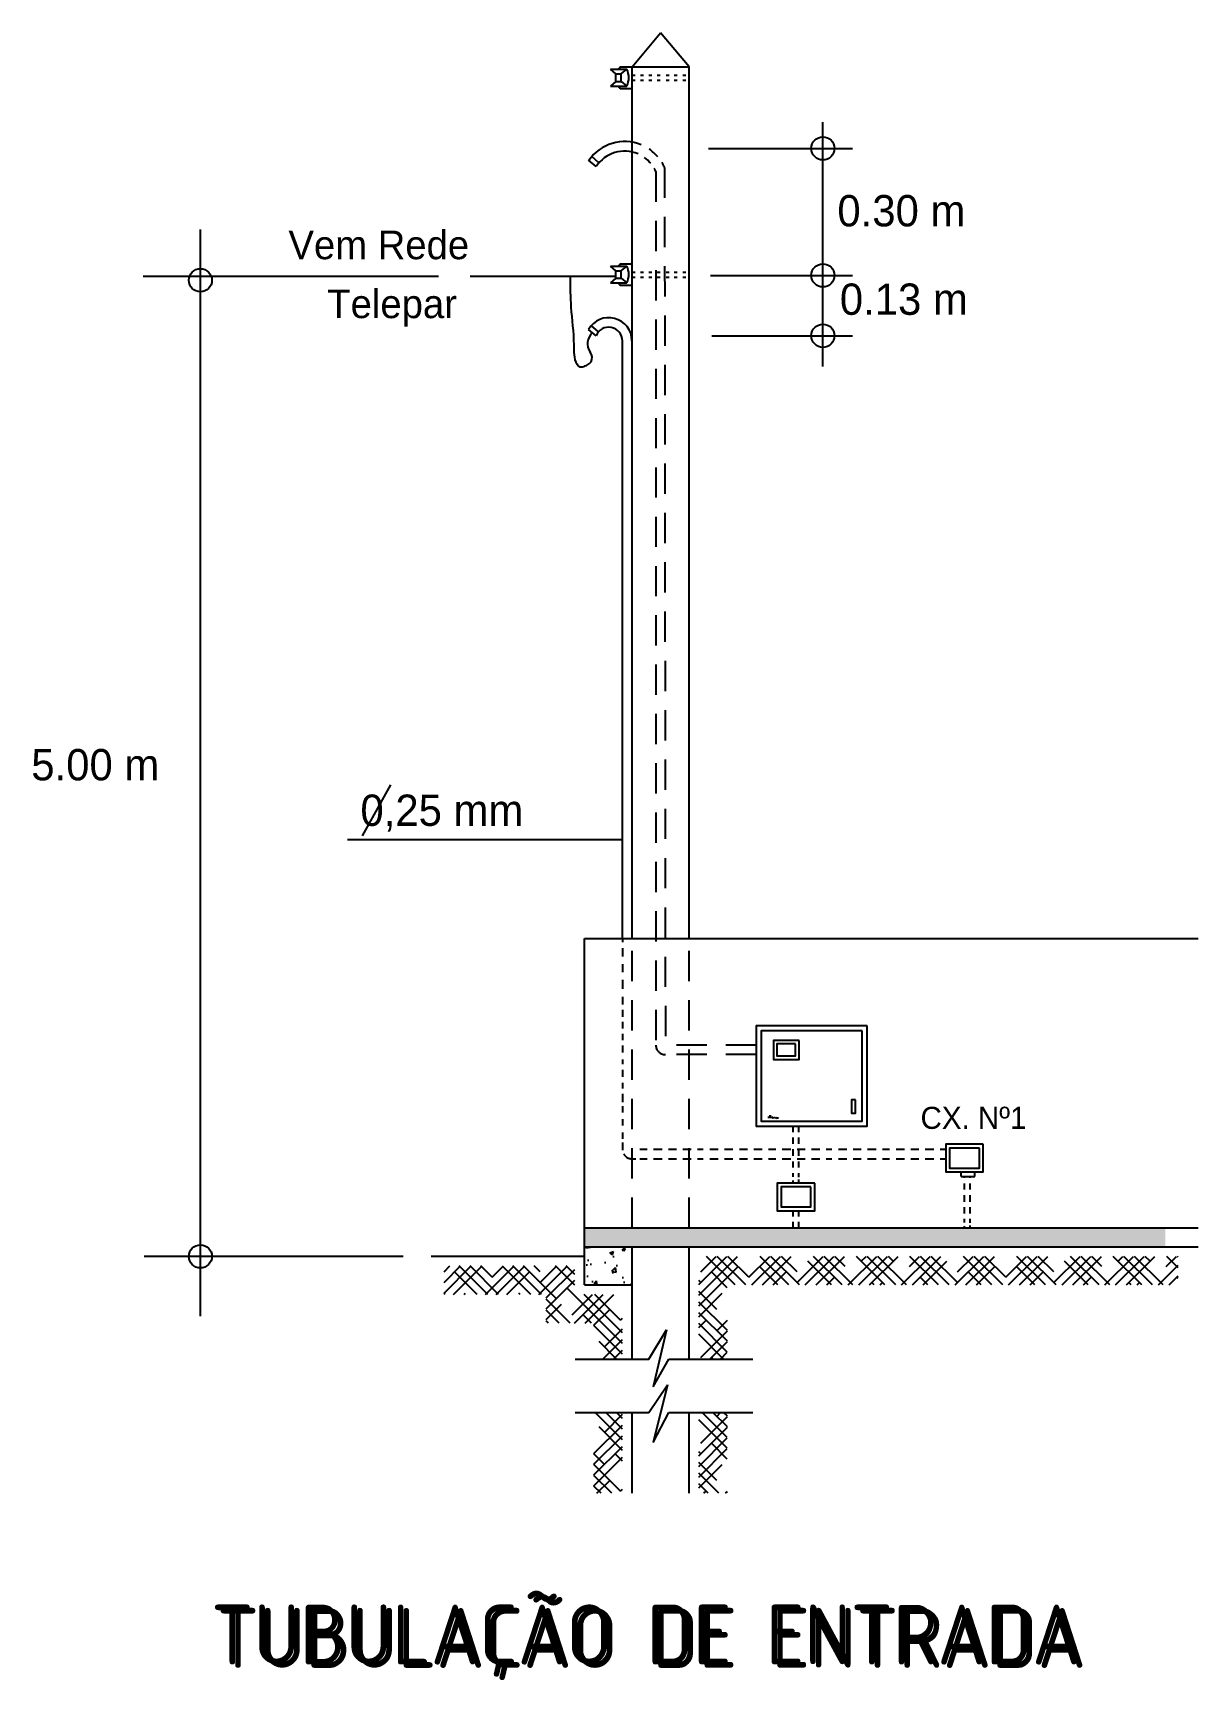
# Model space of a CAD drawing. Header units: millimetres. Extents: x 61.59 to 67.7, y 64.02 to 72.66.
import ezdxf

# ---------------------------------------------------------------- set-up
doc = ezdxf.new("R2010")
doc.units = ezdxf.units.MM
doc.header["$MEASUREMENT"] = 0
doc.linetypes.add('OCULTA2', pattern=[4.7625, 3.175, -1.5875])
for name, color, linetype in [('015', 6, 'Continuous'), ('021', 1, 'Continuous'), ('025', 2, 'Continuous'), ('03', 3, 'Continuous')]:
    doc.layers.add(name, color=color, linetype=linetype)
doc.styles.add('CLAUDINEY', font='stylu.ttf')
doc.styles.add('COTAS', font='isocp3.shx', dxfattribs={"height": 0.15})
pattern_1 = [(45, (-107.07703, -9.301735), (0.084189901, 0.140316502), [0.635, -0.3175]), (135, (-107.07703, -9.301735), (0.084189901, -0.140316502), [0.635, -0.3175])]

# ---------------------------------------------------------------- blocks, each defined once
blk = doc.blocks.new('A$C61B0419A')
at = {"layer": '021', "linetype": 'Continuous', "ltscale": 0.05, "style": 'CLAUDINEY'}
blk.add_text('CX. Nº1', height=0.11574, dxfattribs=at).set_placement((0.0124, 0.0549))

msp = doc.modelspace()

# ---------------------------------------------------------------- hatches: boundary and pattern name
at = {"layer": '021', "linetype": 'Continuous', "ltscale": 0.05}
msp.add_hatch(color=256, dxfattribs=at).paths.add_polyline_path([(67.5281, 66.392), (64.4811, 66.392), (64.4811, 66.292), (67.5281, 66.292)])
h = msp.add_hatch(dxfattribs=at)
h.set_pattern_fill('AR-CONC', color=256, scale=0.001, style=0)
h.set_pattern_definition([(50, (-107.07703, -9.30173), (0.18218467, -0.01593909), [0.01905, -0.20955]), (355, (-107.07703, -9.30173), (-0.03524283, 0.19105664), [0.01524, -0.16764]), (100.451, (-107.06185, -9.30306), (0.1469425, 0.17511669), [0.01619, -0.17809]), (46.1842, (-107.07703, -9.25093), (0.27107904, -0.04204233), [0.028575, -0.314325]), (96.6356, (-107.05444, -9.25444), (0.23740423, 0.24742556), [0.024285, -0.267135]), (351.184, (-107.07703, -9.25093), (0.2374046, 0.2474251), [0.02286, -0.25146]), (21, (-107.05163, -9.26363), (0.15161488, -0.10226552), [0.01905, -0.20955]), (326, (-107.05163, -9.26363), (0.06180203, 0.18418797), [0.01524, -0.16764]), (71.4514, (-107.039, -9.27216), (0.21341649, 0.08192286), [0.01619, -0.17809]), (37.5, (-107.07703, -9.301735), (0.003088603, 0.08455504), [0, -0.165608, 0, -0.17018, 0, -0.168275]), (7.5, (-107.07703, -9.301735), (0.066819663, 0.100180575), [0, -0.097028, 0, -0.161798, 0, -0.064135]), (327.5, (-107.13367, -9.301735), (0.135590595, -0.005728744), [0, -0.0635, 0, -0.19812, 0, -0.26289]), (317.5, (-107.15907, -9.30173), (0.14812918, 0.02542649), [0, -0.08255, 0, -0.131572, 0, -0.18669])])
h.paths.add_polyline_path([(64.7311, 66.092), (64.7311, 66.292), (64.4811, 66.292), (64.4811, 66.092)])
h = msp.add_hatch(dxfattribs=at)
h.set_pattern_fill('HOUND', color=256, scale=0.025, angle=45, style=0)
h.set_pattern_definition(pattern_1)
h.paths.add_polyline_path([(67.5959, 66.242), (65.0811, 66.242), (65.0811, 65.7035), (65.2311, 65.7035), (65.2311, 66.092), (67.5959, 66.092)])
h = msp.add_hatch(dxfattribs=at)
h.set_pattern_fill('HOUND', color=256, scale=0.025, angle=45, style=0)
h.set_pattern_definition(pattern_1)
h.paths.add_polyline_path([(64.6811, 66.042), (64.4311, 66.042), (64.4311, 66.192), (63.7456, 66.192), (63.7456, 66.042), (64.2811, 66.042), (64.2811, 65.892), (64.5311, 65.892), (64.5311, 65.7035), (64.6811, 65.7035)])
h = msp.add_hatch(dxfattribs=at)
h.set_pattern_fill('HOUND', color=256, scale=0.025, angle=45, style=0)
h.set_pattern_definition(pattern_1)
h.paths.add_polyline_path([(64.6811, 65.4228), (64.5311, 65.4228), (64.5311, 64.9989), (64.6811, 64.9989)])
h = msp.add_hatch(dxfattribs=at)
h.set_pattern_fill('HOUND', color=256, scale=0.025, angle=45, style=0)
h.set_pattern_definition(pattern_1)
h.paths.add_polyline_path([(65.2311, 65.4228), (65.0811, 65.4228), (65.0811, 64.9989), (65.2311, 64.9989)])

# ---------------------------------------------------------------- linework, layer by layer
for p, q in [((64.6177, 72.4707), (64.7039, 72.4707)), ((64.6468, 72.4466), (64.6177, 72.4707)), ((64.6468, 72.4466), (64.6747, 72.4466)), ((64.6468, 72.4067), (64.6468, 72.4466)), ((64.6747, 72.4466), (64.7039, 72.4707)), ((64.6747, 72.4067), (64.6747, 72.4466)), ((64.7311, 72.4392), (64.747, 72.4392)), ((64.7752, 72.4392), (64.7911, 72.4392)), ((64.8185, 72.4392), (64.8344, 72.4392)), ((64.8627, 72.4392), (64.8786, 72.4392)), ((64.9095, 72.4392), (64.9254, 72.4392)), ((64.9528, 72.4392), (64.9687, 72.4392)), ((64.997, 72.4392), (65.0129, 72.4392)), ((64.6468, 72.4067), (64.6177, 72.3826)), ((64.6177, 72.3826), (64.7039, 72.3826)), ((64.6468, 72.4067), (64.6747, 72.4067)), ((64.6747, 72.4067), (64.7039, 72.3826)), ((64.7311, 72.4127), (64.747, 72.4127)), ((64.7752, 72.4127), (64.7911, 72.4127)), ((64.8185, 72.4127), (64.8344, 72.4127)), ((64.8627, 72.4127), (64.8786, 72.4127)), ((64.9095, 72.4127), (64.9254, 72.4127)), ((64.9528, 72.4127), (64.9687, 72.4127)), ((64.997, 72.4127), (65.0129, 72.4127)), ((65.7322, 70.9105), (65.7322, 72.1927)), ((64.5424, 71.9598), (64.5031, 71.9935)), ((64.5575, 71.9798), (64.5195, 72.0123)), ((65.132, 72.0554), (65.887, 72.0554)), ((62.4671, 65.9292), (62.4671, 71.6292)), ((64.6177, 71.4381), (64.7039, 71.4381)), ((64.6468, 71.4139), (64.6177, 71.4381)), ((64.6468, 71.4139), (64.6747, 71.4139)), ((64.6468, 71.3741), (64.6468, 71.4139)), ((64.6747, 71.4139), (64.7039, 71.4381)), ((64.6747, 71.3741), (64.6747, 71.4139)), ((64.7311, 71.4066), (64.747, 71.4066)), ((64.7752, 71.4066), (64.7911, 71.4066)), ((64.8185, 71.4066), (64.8344, 71.4066)), ((64.8627, 71.4066), (64.8786, 71.4066)), ((64.9095, 71.4066), (64.9254, 71.4066)), ((64.9528, 71.4066), (64.9687, 71.4066)), ((64.997, 71.4066), (65.0129, 71.4066)), ((65.1433, 71.3891), (65.887, 71.3891)), ((63.7168, 71.3835), (62.167, 71.3835)), ((64.6468, 71.3741), (64.6177, 71.3499)), ((64.6177, 71.3499), (64.7039, 71.3499)), ((64.6468, 71.3741), (64.6747, 71.3741)), ((64.6747, 71.3741), (64.7039, 71.3499)), ((64.7311, 71.38), (64.747, 71.38)), ((64.7752, 71.38), (64.7911, 71.38)), ((64.8185, 71.38), (64.8344, 71.38)), ((64.8627, 71.38), (64.8786, 71.38)), ((64.9095, 71.38), (64.9254, 71.38)), ((64.9528, 71.38), (64.9687, 71.38)), ((64.997, 71.38), (65.0129, 71.38)), ((64.5555, 71.0931), (64.5175, 71.1256)), ((64.5424, 71.0714), (64.5031, 71.105)), ((64.6811, 67.9107), (64.6811, 71.0459)), ((65.149, 71.0724), (65.887, 71.0724)), ((64.6811, 68.4274), (63.2389, 68.4274)), ((64.6811, 67.9107), (64.6811, 67.8909)), ((64.6811, 67.8593), (64.6811, 67.8153)), ((64.6811, 67.7755), (64.6811, 67.7325)), ((64.6811, 67.6927), (64.6811, 67.6467)), ((64.6811, 67.6037), (64.6811, 67.5639)), ((64.6811, 67.5363), (64.6811, 67.4995)), ((64.6811, 67.4719), (64.6811, 67.4381)), ((64.6811, 67.4105), (64.6811, 67.3768)), ((64.6811, 67.3492), (64.6811, 67.3124)), ((64.6811, 67.2756), (64.6811, 67.251)), ((64.6811, 67.2204), (64.6811, 67.1836)), ((64.6811, 67.1529), (64.6811, 67.1222)), ((64.6811, 67.0946), (64.6811, 67.0517)), ((64.6811, 67.0302), (64.6811, 66.9965)), ((65.4537, 66.9719), (65.4551, 66.9828)), ((65.4551, 66.9828), (65.4564, 66.9719)), ((64.6811, 66.9628), (64.6811, 66.929)), ((64.6811, 66.8922), (64.6811, 66.8585)), ((65.4429, 66.9719), (65.4537, 66.9719)), ((65.4564, 66.9719), (65.4659, 66.9706)), ((65.4659, 66.9706), (65.4646, 66.976)), ((65.4646, 66.976), (65.4713, 66.9679)), ((65.4713, 66.9679), (65.4754, 66.9733)), ((65.4754, 66.9733), (65.4781, 66.9692)), ((65.4781, 66.9692), (65.4835, 66.9733)), ((65.4835, 66.9733), (65.4876, 66.9679)), ((65.4876, 66.9679), (65.4903, 66.9692)), ((65.4903, 66.9692), (65.497, 66.9692)), ((65.497, 66.9692), (65.4997, 66.9679)), ((65.5763, 66.8937), (65.5763, 66.9254)), ((65.6063, 66.8937), (65.6063, 66.9254)), ((64.6811, 66.8401), (64.6811, 66.8041)), ((64.7728, 66.8041), (64.8106, 66.8041)), ((64.844, 66.8041), (64.8885, 66.8041)), ((64.9219, 66.8041), (64.9641, 66.8041)), ((64.9975, 66.8041), (65.042, 66.8041)), ((65.0754, 66.8041), (65.1051, 66.8041)), ((65.1385, 66.8041), (65.183, 66.8041)), ((65.2163, 66.8041), (65.2608, 66.8041)), ((65.2942, 66.8041), (65.3365, 66.8041)), ((65.3698, 66.8041), (65.4143, 66.8041)), ((65.4477, 66.8041), (65.4855, 66.8041)), ((65.5189, 66.8041), (65.5634, 66.8041)), ((65.5763, 66.8325), (65.5763, 66.8655)), ((65.5763, 66.7689), (65.5763, 66.8042)), ((65.5968, 66.8041), (65.639, 66.8041)), ((65.6063, 66.8325), (65.6063, 66.8655)), ((65.6063, 66.7689), (65.6063, 66.8042)), ((65.6724, 66.8041), (65.7169, 66.8041)), ((65.7503, 66.8041), (65.78, 66.8041)), ((65.8134, 66.8041), (65.8579, 66.8041)), ((65.8912, 66.8041), (65.9335, 66.8041)), ((65.9669, 66.8041), (66.0114, 66.8041)), ((66.0447, 66.8041), (66.0825, 66.8041)), ((66.1159, 66.8041), (66.1604, 66.8041)), ((66.1938, 66.8041), (66.2361, 66.8041)), ((66.2694, 66.8041), (66.3139, 66.8041)), ((66.3473, 66.8041), (66.377, 66.8041)), ((64.7311, 66.7541), (64.7518, 66.7541)), ((64.7728, 66.7541), (64.8106, 66.7541)), ((64.844, 66.7541), (64.8885, 66.7541)), ((64.9219, 66.7541), (64.9641, 66.7541)), ((64.9975, 66.7541), (65.042, 66.7541)), ((65.0754, 66.7541), (65.1051, 66.7541)), ((65.1385, 66.7541), (65.183, 66.7541)), ((65.2163, 66.7541), (65.2608, 66.7541)), ((65.2942, 66.7541), (65.3365, 66.7541)), ((65.3698, 66.7541), (65.4143, 66.7541)), ((65.4477, 66.7541), (65.4855, 66.7541)), ((65.5189, 66.7541), (65.5634, 66.7541)), ((65.5763, 66.7077), (65.5763, 66.7407)), ((65.5968, 66.7541), (65.639, 66.7541)), ((65.6063, 66.7077), (65.6063, 66.7407)), ((65.6724, 66.7541), (65.7169, 66.7541)), ((65.7503, 66.7541), (65.78, 66.7541)), ((65.8134, 66.7541), (65.8579, 66.7541)), ((65.8912, 66.7541), (65.9335, 66.7541)), ((65.9669, 66.7541), (66.0114, 66.7541)), ((66.0447, 66.7541), (66.0825, 66.7541)), ((66.1159, 66.7541), (66.1604, 66.7541)), ((66.1938, 66.7541), (66.2361, 66.7541)), ((66.2694, 66.7541), (66.3139, 66.7541)), ((66.3473, 66.7541), (66.377, 66.7541)), ((65.5763, 66.6593), (65.5763, 66.6794)), ((65.5763, 66.6268), (65.5763, 66.6402)), ((65.6063, 66.6576), (65.6063, 66.6794)), ((65.6063, 66.6268), (65.6063, 66.6452)), ((66.4574, 66.6616), (66.4574, 66.6851)), ((66.4574, 66.6616), (66.5286, 66.6616)), ((66.4751, 66.6535), (66.4751, 66.6616)), ((66.5051, 66.6535), (66.5051, 66.6616)), ((66.5286, 66.6616), (66.5286, 66.6851)), ((66.4751, 66.5923), (66.4751, 66.6252)), ((66.4751, 66.5287), (66.4751, 66.564)), ((66.5051, 66.5923), (66.5051, 66.6252)), ((66.5051, 66.5287), (66.5051, 66.564)), ((65.5763, 66.451), (65.5763, 66.4819)), ((65.6063, 66.451), (65.6063, 66.4819)), ((66.4751, 66.4675), (66.4751, 66.5004)), ((66.5051, 66.4675), (66.5051, 66.5004)), ((65.5763, 66.392), (65.5763, 66.4228)), ((65.6063, 66.392), (65.6063, 66.4228)), ((66.4751, 66.4191), (66.4751, 66.4392)), ((66.4751, 66.392), (66.4751, 66.4)), ((66.5051, 66.4174), (66.5051, 66.4392)), ((66.5051, 66.392), (66.5051, 66.405)), ((63.5309, 66.242), (62.1726, 66.242)), ((64.819, 65.7035), (64.9113, 65.8561)), ((64.9113, 65.8561), (64.8419, 65.557)), ((64.4324, 65.7035), (64.819, 65.7035)), ((64.8419, 65.557), (64.9248, 65.7035)), ((64.9248, 65.7035), (65.3649, 65.7035)), ((64.819, 65.4228), (64.9168, 65.5674)), ((64.9168, 65.5674), (64.8419, 65.2655)), ((64.4324, 65.4228), (64.819, 65.4228)), ((64.8419, 65.2655), (64.9248, 65.4228)), ((64.9248, 65.4228), (65.3649, 65.4228))]:
    msp.add_line(p, q, dxfattribs=at)
at = {"layer": '021', "linetype": 'OCULTA2', "ltscale": 0.05}
for p, q in [((64.8561, 71.9344), (64.8561, 67.3505)), ((64.9018, 71.9546), (64.9061, 67.3505)), ((64.7311, 66.392), (64.7311, 67.9107)), ((65.0311, 66.392), (65.0311, 67.9107)), ((65.3817, 67.3505), (64.9061, 67.3505)), ((65.3817, 67.3005), (64.9061, 67.3005))]:
    msp.add_line(p, q, dxfattribs=at)
at = {"layer": '021', "linetype": 'Continuous'}
for points in [[(65.9651, 67.4518), (65.3817, 67.4518), (65.3817, 66.9254), (65.9651, 66.9254)], [(65.9386, 67.4253), (65.4082, 67.4253), (65.4082, 66.9519), (65.9386, 66.9519)], [(65.6072, 67.3751), (65.4729, 67.3751), (65.4729, 67.2759), (65.6072, 67.2759)], [(65.5895, 67.3575), (65.4906, 67.3575), (65.4906, 67.2936), (65.5895, 67.2936)], [(65.9039, 67.0641), (65.8825, 67.0641), (65.8825, 66.9929), (65.9039, 66.9929)], [(66.5733, 66.8301), (66.377, 66.8301), (66.377, 66.6851), (66.5733, 66.6851)], [(66.5533, 66.8101), (66.397, 66.8101), (66.397, 66.7051), (66.5533, 66.7051)], [(65.6894, 66.6268), (65.4932, 66.6268), (65.4932, 66.4819), (65.6894, 66.4819)], [(65.6694, 66.6068), (65.5132, 66.6068), (65.5132, 66.5019), (65.6694, 66.5019)]]:
    msp.add_lwpolyline(points, close=True, dxfattribs=at)
at = {"layer": '021', "linetype": 'Continuous', "ltscale": 0.05}
for centre in [(65.7322, 72.0554), (62.4671, 71.3636), (65.7322, 71.3891), (65.7322, 71.0724), (62.4671, 66.242)]:
    msp.add_circle(centre, 0.0607, dxfattribs=at)
for centre, radius, start, end in [((64.6924, 71.8622), 0.2289, 67.65719, 145.29371), ((64.6924, 71.8622), 0.1789, 66.53164, 146.92254), ((64.6924, 71.8622), 0.1789, 40.14066, 54.04597), ((64.6924, 71.8622), 0.2289, 40.63288, 55.77779), ((64.6924, 71.8622), 0.1789, 23.802, 29.56793), ((64.6924, 71.8622), 0.2289, 23.802, 31.18799), ((64.6094, 71.0459), 0.1216, 360, 150.94874), ((64.6094, 71.0459), 0.0716, 0, 159.19982)]:
    msp.add_arc(centre, radius, start, end, dxfattribs=at)
at = {"layer": '021', "linetype": 'OCULTA2', "ltscale": 0.05}
for centre, start, end in [((64.9061, 67.3505), 180, 270), ((64.9061, 67.3505), 180, 270), ((64.9061, 67.3505), 180, 270), ((64.7311, 66.8041), 180, 186.05139), ((64.7311, 66.8041), 208.11275, 270)]:
    msp.add_arc(centre, 0.05, start, end, dxfattribs=at)
at = {"layer": '025', "linetype": 'Continuous', "ltscale": 0.05}
for p, q in [((64.7311, 72.483), (64.8811, 72.6613)), ((65.0311, 72.483), (64.8811, 72.6613)), ((64.6608, 72.4707), (64.6698, 72.483)), ((64.6698, 72.483), (64.7311, 72.483)), ((64.7311, 72.483), (65.0311, 72.483)), ((64.7311, 67.9107), (64.7311, 72.483)), ((65.0311, 67.9107), (65.0311, 72.483)), ((64.6608, 72.3826), (64.6698, 72.3703)), ((64.6698, 72.3703), (64.7311, 72.3703)), ((64.6608, 71.4381), (64.6698, 71.4503)), ((64.6698, 71.4503), (64.7311, 71.4503)), ((64.6608, 71.3499), (64.6698, 71.3376)), ((64.6698, 71.3376), (64.7311, 71.3376)), ((63.3178, 68.449), (63.4655, 68.7155)), ((64.4811, 66.392), (64.4811, 67.9107)), ((64.4811, 67.9107), (67.7001, 67.9107)), ((64.4811, 66.392), (67.7001, 66.392)), ((64.4811, 66.092), (64.4811, 66.392)), ((64.4811, 66.292), (67.7001, 66.292)), ((64.7311, 65.7035), (64.7311, 66.292)), ((65.0311, 65.7035), (65.0311, 66.292)), ((64.4811, 66.242), (63.6769, 66.242)), ((64.4811, 66.092), (64.7311, 66.092)), ((64.7311, 64.9989), (64.7311, 65.4228)), ((65.0311, 64.9989), (65.0311, 65.4228))]:
    msp.add_line(p, q, dxfattribs=at)
for centre in [(64.6171, 72.4266), (64.6171, 71.394)]:
    msp.add_arc(centre, 0.0973, 333.07057, 26.92943, dxfattribs=at)
at = {"layer": '03', "linetype": 'Continuous', "ltscale": 0.05}
msp.add_line((64.6468, 71.3835), (63.8821, 71.3835), dxfattribs=at)
at = {"layer": '03'}
for centre, radius, start, end in [((64.574, 71.0315), 0.0764, 132.11463, 215.93012), ((64.4707, 70.9567), 0.0511, 335.44143, 35.93012)]:
    msp.add_arc(centre, radius, start, end, dxfattribs=at)
at = {"layer": '03', "linetype": 'Continuous', "ltscale": 0.05}
msp.add_spline([(64.4064, 71.3805), (64.4107, 71.2229), (64.4256, 71.0249), (64.4426, 70.9227), (64.4554, 70.9099), (64.4725, 70.9099), (64.4981, 70.9206), (64.5172, 70.9355)], degree=3, dxfattribs=at)

# ---------------------------------------------------------------- block references
msp.add_blockref('A$C61B0419A', (66.2321, 66.8562), dxfattribs=at)

# ---------------------------------------------------------------- texts
at = {"layer": '015', "style": 'COTAS'}
msp.add_text('TUBULAÇÃO DE ENTRADA', height=0.314034, dxfattribs=at).set_placement((62.5532, 64.0832))
at = {"layer": '021', "linetype": 'Continuous', "ltscale": 0.05, "style": 'CLAUDINEY'}
for s, height, p in [('0.30 m', 0.16425, (65.8083, 71.6464)), ('Vem Rede ', 0.15, (62.9291, 71.474)), ('Telepar', 0.15, (63.1326, 71.1649)), ('0.13 m', 0.16425, (65.8212, 71.1823)), ('5.00 m', 0.16425, (61.5801, 68.7398)), ('0,25 mm', 0.16425, (63.3066, 68.5008))]:
    msp.add_text(s, height=height, dxfattribs=at).set_placement(p)
at = {"layer": '03', "style": 'COTAS'}
msp.add_text('TUBULAÇÃO DE ENTRADA', height=0.314034, dxfattribs=at).set_placement((62.5234, 64.1009))

doc.saveas('drawing.dxf')
